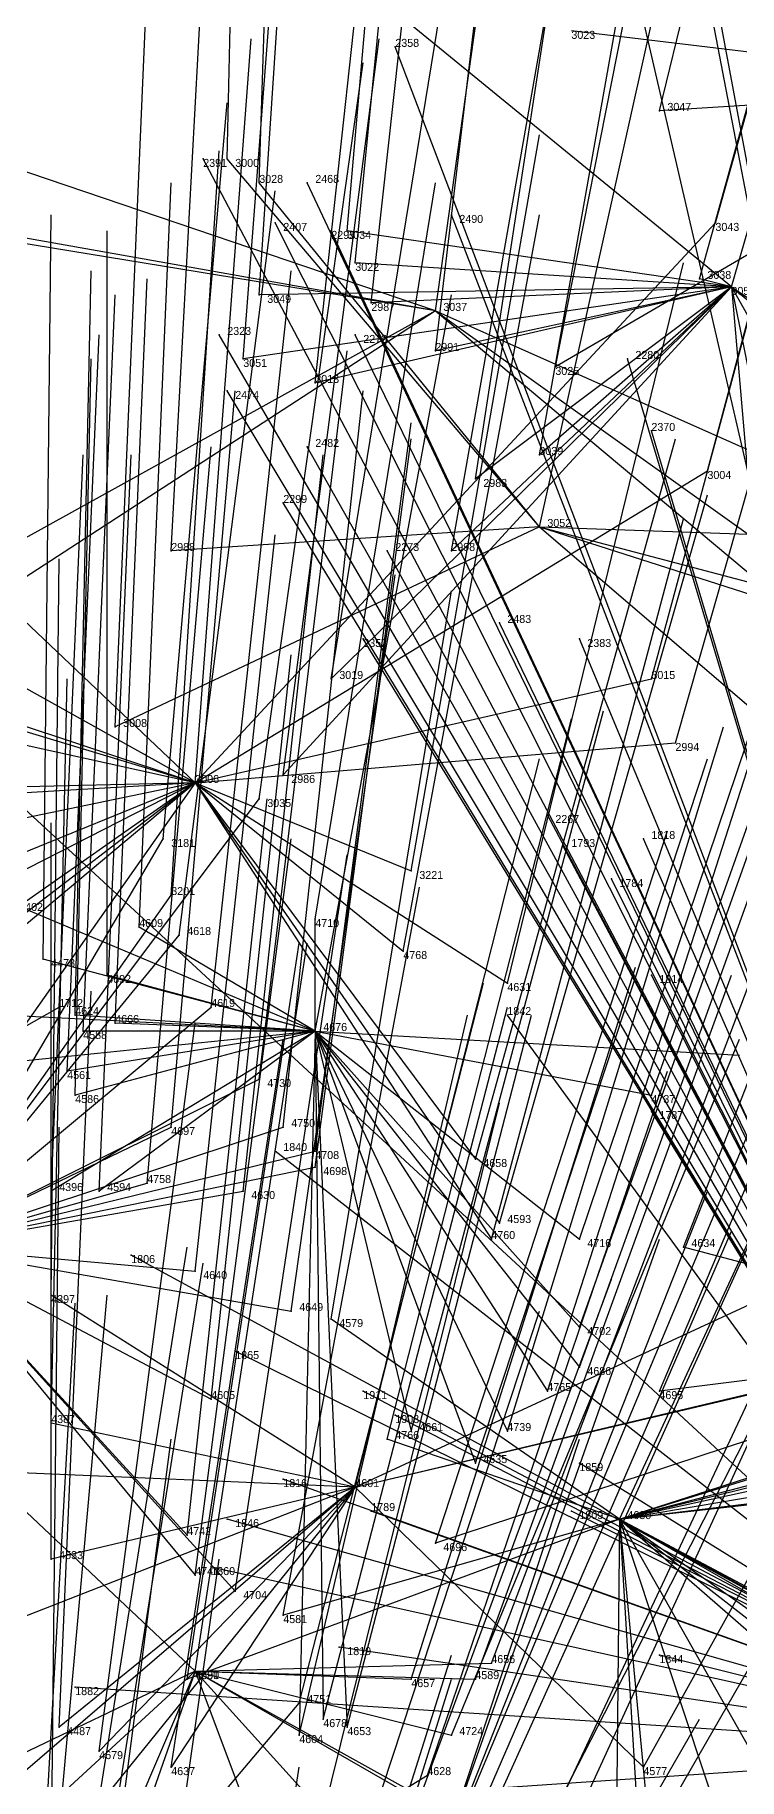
# Model space of a CAD drawing. Extents: x -0.5 to 0.59, y -0.5 to 0.58.
# Drawn here: x 0.001 to 0.089, y 0.1365 to 0.3545 of the extents above; entities that cross this region are included whole.
import ezdxf

# ---------------------------------------------------------------- set-up
doc = ezdxf.new("R2010")
doc.units = 0
for name, color, linetype in [('Facilities', 3, 'CONTINUOUS'), ('Facilities_lines', 3, 'CONTINUOUS'), ('Normals', 1, 'CONTINUOUS'), ('Source_points', 5, 'CONTINUOUS'), ('Text', 3, 'CONTINUOUS')]:
    doc.layers.add(name, color=color, linetype=linetype)

msp = doc.modelspace()

# ---------------------------------------------------------------- linework, layer by layer
at = {"layer": 'Facilities', "color": 3}
for p in [(0.088, 0.323, -0.837), (0.051, 0.32, -0.811), (0.064, 0.293, -0.75), (0.021, 0.261, -0.655), (0.036, 0.23, -0.582), (0.041, 0.173, -0.445), (0.074, 0.169, -0.462), (0.021, 0.15, -0.378)]:
    msp.add_point(p, dxfattribs=at)
at = {"layer": 'Facilities_lines', "color": 3}
for p, q in [((0.088, 0.323, -0.837), (0.033, 0.368, -0.923)), ((0.127, 0.14, -1.25), (0.075, 0.365, -1.25)), ((0.127, 0.14, -1.25), (0.085, 0.365, -1.25)), ((0.127, 0.14, -1.25), (0.085, 0.36, -1.25)), ((0.126, 0.348, -0.926), (0.068, 0.355, -0.903)), ((0.127, 0.14, -1.25), (0.046, 0.353, -1.25)), ((0.126, 0.348, -0.926), (0.066, 0.313, -0.799)), ((0.126, 0.348, -0.926), (0.079, 0.345, -0.886)), ((0.051, 0.32, -0.811), (-0.002, 0.338, -0.845)), ((0.127, 0.14, -1.25), (0.022, 0.339, -1.25)), ((0.064, 0.293, -0.75), (0.025, 0.339, -0.849)), ((0.064, 0.293, -0.75), (0.029, 0.336, -0.843)), ((0.127, 0.14, -1.25), (0.035, 0.336, -1.25)), ((0.127, 0.14, -1.25), (0.053, 0.332, -1.25)), ((0.051, 0.32, -0.811), (-0.011, 0.331, -0.828)), ((0.051, 0.32, -0.811), (-0.01, 0.33, -0.826)), ((0.021, 0.261, -0.655), (0.086, 0.331, -0.854)), ((0.127, 0.14, -1.25), (0.031, 0.331, -1.25)), ((0.127, 0.14, -1.25), (0.038, 0.33, -1.25)), ((0.088, 0.323, -0.837), (0.04, 0.33, -0.831)), ((0.088, 0.323, -0.837), (0.041, 0.326, -0.82)), ((0.088, 0.323, -0.837), (0.027, 0.314, -0.787)), ((0.088, 0.323, -0.837), (0.029, 0.322, -0.808)), ((0.088, 0.323, -0.837), (0.032, 0.262, -0.66)), ((0.088, 0.323, -0.837), (0.036, 0.311, -0.784)), ((0.088, 0.323, -0.837), (0.038, 0.274, -0.692)), ((0.088, 0.323, -0.837), (0.043, 0.321, -0.809)), ((0.088, 0.323, -0.837), (0.051, 0.315, -0.799)), ((0.088, 0.323, -0.837), (0.053, 0.29, -0.738)), ((0.088, 0.323, -0.837), (0.056, 0.299, -0.76)), ((0.088, 0.323, -0.837), (0.064, 0.302, -0.772)), ((0.088, 0.323, -0.837), (0.084, 0.324, -0.837)), ((0.088, 0.323, -0.837), (0.139, 0.289, -0.803)), ((0.088, 0.323, -0.837), (0.132, 0.287, -0.79)), ((0.088, 0.323, -0.837), (0.119, 0.268, -0.732)), ((0.088, 0.323, -0.837), (0.096, 0.23, -0.624)), ((0.088, 0.323, -0.837), (0.104, 0.244, -0.664)), ((0.051, 0.32, -0.811), (-0.009, 0.281, -0.703)), ((0.051, 0.32, -0.811), (-0.005, 0.289, -0.722)), ((0.051, 0.32, -0.811), (0.1, 0.279, -0.74)), ((0.051, 0.32, -0.811), (0.093, 0.29, -0.761)), ((0.051, 0.32, -0.811), (0.105, 0.296, -0.785)), ((0.127, 0.14, -1.25), (0.024, 0.317, -1.25)), ((0.127, 0.14, -1.25), (0.041, 0.317, -1.25)), ((0.127, 0.14, -1.25), (0.075, 0.314, -1.25)), ((0.127, 0.14, -1.25), (0.025, 0.31, -1.25)), ((0.127, 0.14, -1.25), (0.078, 0.305, -1.25)), ((0.127, 0.14, -1.25), (0.035, 0.303, -1.25)), ((0.021, 0.261, -0.655), (0.085, 0.3, -0.779)), ((0.021, 0.261, -0.655), (-0.018, 0.298, -0.748)), ((0.127, 0.14, -1.25), (0.032, 0.296, -1.25)), ((0.064, 0.293, -0.75), (0.011, 0.268, -0.671)), ((0.064, 0.293, -0.75), (0.018, 0.29, -0.728)), ((0.064, 0.293, -0.75), (0.099, 0.263, -0.702)), ((0.064, 0.293, -0.75), (0.114, 0.277, -0.749)), ((0.064, 0.293, -0.75), (0.117, 0.279, -0.757)), ((0.064, 0.293, -0.75), (0.122, 0.291, -0.789)), ((0.127, 0.14, -1.25), (0.045, 0.29, -1.25)), ((0.021, 0.261, -0.655), (-0.022, 0.285, -0.714)), ((0.127, 0.14, -1.25), (0.059, 0.281, -1.25)), ((0.127, 0.14, -1.25), (0.042, 0.279, -1.25)), ((0.127, 0.14, -1.25), (0.069, 0.279, -1.25)), ((0.021, 0.261, -0.655), (-0.022, 0.274, -0.686)), ((0.021, 0.261, -0.655), (0.078, 0.274, -0.713)), ((0.021, 0.261, -0.655), (-0.012, 0.272, -0.68)), ((0.021, 0.261, -0.655), (-0.015, 0.269, -0.673)), ((0.021, 0.261, -0.655), (0.081, 0.266, -0.694)), ((0.127, 0.14, -1.25), (-0.006, 0.263, -1.25)), ((0.021, 0.261, -0.655), (-0.028, 0.22, -0.555)), ((0.021, 0.261, -0.655), (-0.028, 0.236, -0.595)), ((0.021, 0.261, -0.655), (-0.022, 0.26, -0.653)), ((0.021, 0.261, -0.655), (-0.022, 0.228, -0.573)), ((0.021, 0.261, -0.655), (-0.022, 0.2, -0.502)), ((0.021, 0.261, -0.655), (-0.019, 0.233, -0.585)), ((0.021, 0.261, -0.655), (-0.013, 0.259, -0.648)), ((0.021, 0.261, -0.655), (-0.008, 0.255, -0.637)), ((0.021, 0.261, -0.655), (-0.006, 0.25, -0.624)), ((0.021, 0.261, -0.655), (0.048, 0.25, -0.636)), ((0.021, 0.261, -0.655), (0.059, 0.206, -0.537)), ((0.021, 0.261, -0.655), (0.06, 0.236, -0.608)), ((0.021, 0.261, -0.655), (0.056, 0.214, -0.553)), ((0.021, 0.261, -0.655), (0.058, 0.204, -0.53)), ((0.021, 0.261, -0.655), (0.047, 0.24, -0.611)), ((-0.013, 0.203, -0.507), (0.029, 0.259, -0.65)), ((0.127, 0.14, -1.25), (0.065, 0.257, -1.25)), ((-0.013, 0.203, -0.507), (0.017, 0.254, -0.636)), ((0.127, 0.14, -1.25), (0.067, 0.253, -1.25)), ((0.127, 0.14, -1.25), (0.077, 0.254, -1.25)), ((0.127, 0.14, -1.25), (0.073, 0.249, -1.25)), ((-0.013, 0.203, -0.507), (0.018, 0.247, -0.62)), ((0.036, 0.23, -0.582), (-0.002, 0.246, -0.614)), ((-0.013, 0.203, -0.507), (0.019, 0.242, -0.608)), ((0.036, 0.23, -0.582), (0.014, 0.243, -0.61)), ((0.036, 0.23, -0.582), (0.036, 0.244, -0.616)), ((0.036, 0.23, -0.582), (0.002, 0.239, -0.597)), ((0.036, 0.23, -0.582), (0.01, 0.237, -0.592)), ((0.127, 0.14, -1.25), (0.078, 0.237, -1.25)), ((-0.151, 0.145, -1.25), (0.004, 0.233, -1.25)), ((-0.013, 0.203, -0.507), (0.023, 0.233, -0.585)), ((0.036, 0.23, -0.582), (-0.003, 0.232, -0.58)), ((0.036, 0.23, -0.582), (0.006, 0.232, -0.581)), ((0.127, 0.14, -1.25), (0.06, 0.232, -1.25)), ((0.036, 0.23, -0.582), (-0.003, 0.226, -0.566)), ((0.036, 0.23, -0.582), (0.003, 0.21, -0.526)), ((0.036, 0.23, -0.582), (0.005, 0.225, -0.562)), ((0.036, 0.23, -0.582), (0.006, 0.222, -0.555)), ((0.036, 0.23, -0.582), (0.007, 0.23, -0.575)), ((0.036, 0.23, -0.582), (0.009, 0.21, -0.526)), ((0.036, 0.23, -0.582), (0.011, 0.231, -0.579)), ((0.036, 0.23, -0.582), (0.034, 0.142, -0.364)), ((0.036, 0.23, -0.582), (0.089, 0.227, -0.609)), ((0.036, 0.23, -0.582), (0.056, 0.176, -0.463)), ((0.036, 0.23, -0.582), (0.04, 0.143, -0.37)), ((0.036, 0.23, -0.582), (0.048, 0.18, -0.467)), ((0.036, 0.23, -0.582), (0.037, 0.144, -0.371)), ((0.036, 0.23, -0.582), (0.069, 0.188, -0.5)), ((0.036, 0.23, -0.582), (0.069, 0.193, -0.512)), ((0.036, 0.23, -0.582), (0.069, 0.204, -0.538)), ((0.036, 0.23, -0.582), (0.078, 0.222, -0.588)), ((0.036, 0.23, -0.582), (0.06, 0.18, -0.475)), ((0.036, 0.23, -0.582), (0.065, 0.185, -0.491)), ((-0.013, 0.203, -0.507), (0.029, 0.224, -0.564)), ((-0.013, 0.203, -0.507), (0.018, 0.218, -0.546)), ((-0.013, 0.203, -0.507), (0.032, 0.218, -0.551)), ((0.127, 0.14, -1.25), (0.078, 0.22, -1.25)), ((-0.013, 0.203, -0.507), (0.036, 0.215, -0.544)), ((0.127, 0.14, -1.25), (0.031, 0.215, -1.25)), ((-0.013, 0.203, -0.507), (0.036, 0.213, -0.539)), ((-0.013, 0.203, -0.507), (0.015, 0.211, -0.53)), ((-0.013, 0.203, -0.507), (0.027, 0.21, -0.529)), ((0.041, 0.173, -0.445), (0.11, 0.205, -0.581)), ((-0.013, 0.203, -0.507), (0.023, 0.184, -0.464)), ((-0.013, 0.203, -0.507), (0.021, 0.2, -0.502)), ((-0.013, 0.203, -0.507), (0.033, 0.195, -0.495)), ((-0.013, 0.203, -0.507), (0.026, 0.16, -0.405)), ((-0.013, 0.203, -0.507), (0.021, 0.162, -0.409)), ((-0.013, 0.203, -0.507), (0.02, 0.167, -0.421)), ((0.127, 0.191, -0.573), (0.082, 0.203, -0.549)), ((0.127, 0.14, -1.25), (0.013, 0.202, -1.25)), ((0.041, 0.173, -0.445), (0.003, 0.197, -0.492)), ((0.074, 0.169, -0.462), (0.038, 0.194, -0.493)), ((0.127, 0.14, -1.25), (0.026, 0.19, -1.25)), ((0.127, 0.191, -0.573), (0.051, 0.166, -0.434)), ((0.074, 0.169, -0.462), (0.145, 0.191, -0.599)), ((0.127, 0.191, -0.573), (0.079, 0.185, -0.501)), ((0.041, 0.173, -0.445), (0.1, 0.187, -0.53)), ((0.074, 0.169, -0.462), (0.13, 0.187, -0.569)), ((0.074, 0.169, -0.462), (0.139, 0.186, -0.58)), ((0.041, 0.173, -0.445), (0.092, 0.185, -0.516)), ((0.127, 0.14, -1.25), (0.042, 0.185, -1.25)), ((0.074, 0.169, -0.462), (0.135, 0.184, -0.571)), ((0.021, 0.15, -0.378), (-0.013, 0.182, -0.455)), ((0.041, 0.173, -0.445), (0.003, 0.181, -0.454)), ((0.127, 0.14, -1.25), (0.046, 0.182, -1.25)), ((0.074, 0.169, -0.462), (0.145, 0.181, -0.582)), ((0.074, 0.169, -0.462), (0.129, 0.181, -0.555)), ((0.074, 0.169, -0.462), (0.045, 0.179, -0.462)), ((0.074, 0.169, -0.462), (0.141, 0.177, -0.566)), ((0.041, 0.173, -0.445), (-0.006, 0.175, -0.437)), ((0.127, 0.14, -1.25), (0.069, 0.176, -1.25)), ((0.074, 0.169, -0.462), (0.137, 0.176, -0.557)), ((0.041, 0.173, -0.445), (-0.005, 0.155, -0.387)), ((0.041, 0.173, -0.445), (-0.002, 0.136, -0.341)), ((0.041, 0.173, -0.445), (0.003, 0.126, -0.315)), ((0.041, 0.173, -0.445), (0.003, 0.164, -0.411)), ((0.041, 0.173, -0.445), (0.004, 0.143, -0.357)), ((0.041, 0.173, -0.445), (0.009, 0.14, -0.35)), ((0.041, 0.173, -0.445), (0.018, 0.138, -0.347)), ((0.127, 0.14, -1.25), (0.032, 0.174, -1.25)), ((0.041, 0.173, -0.445), (0.077, 0.138, -0.394)), ((0.074, 0.169, -0.462), (0.02, 0.149, -0.376)), ((0.127, 0.14, -1.25), (0.025, 0.169, -1.25)), ((0.074, 0.169, -0.462), (0.032, 0.157, -0.4)), ((0.127, 0.14, -1.25), (0.043, 0.17, -1.25)), ((0.127, 0.14, -1.25), (0.068, 0.17, -1.25)), ((0.074, 0.169, -0.462), (0.073, 0.067, -0.248)), ((0.074, 0.169, -0.462), (0.121, 0.142, -0.466)), ((0.074, 0.169, -0.462), (0.121, 0.144, -0.469)), ((0.074, 0.169, -0.462), (0.097, 0.1, -0.348)), ((0.074, 0.169, -0.462), (0.113, 0.135, -0.441)), ((0.074, 0.169, -0.462), (0.11, 0.141, -0.449)), ((0.074, 0.169, -0.462), (0.118, 0.145, -0.467)), ((0.074, 0.169, -0.462), (0.114, 0.141, -0.453)), ((0.074, 0.169, -0.462), (0.104, 0.116, -0.389)), ((0.074, 0.169, -0.462), (0.082, 0.085, -0.294)), ((0.074, 0.169, -0.462), (0.079, 0.087, -0.294)), ((0.127, 0.14, -1.25), (0.023, 0.163, -1.25)), ((0.127, 0.14, -1.25), (0.039, 0.153, -1.25)), ((0.021, 0.15, -0.378), (0.058, 0.151, -0.404)), ((0.127, 0.14, -1.25), (0.079, 0.152, -1.25)), ((0.021, 0.15, -0.378), (-0.025, 0.128, -0.325)), ((0.021, 0.15, -0.378), (-0.016, 0.116, -0.292)), ((0.021, 0.15, -0.378), (0.006, 0.115, -0.288)), ((0.021, 0.15, -0.378), (0.008, 0.113, -0.283)), ((0.021, 0.15, -0.378), (0.048, 0.149, -0.391)), ((0.021, 0.15, -0.378), (0.056, 0.149, -0.398)), ((0.021, 0.15, -0.378), (0.054, 0.131, -0.356)), ((0.021, 0.15, -0.378), (0.049, 0.119, -0.321)), ((0.021, 0.15, -0.378), (0.053, 0.142, -0.38)), ((0.021, 0.15, -0.378), (0.057, 0.13, -0.354)), ((0.021, 0.15, -0.378), (0.036, 0.11, -0.289)), ((0.127, 0.14, -1.25), (0.006, 0.148, -1.25)), ((0.001, 0.107, -0.268), (0.034, 0.146, -0.376)), ((0.127, 0.14, -1.25), (0.024, 0.133, -1.25)), ((0.001, 0.107, -0.268), (0.05, 0.137, -0.365))]:
    msp.add_line(p, q, dxfattribs=at)
at = {"layer": 'Normals', "color": 1}
for p, q in [((0.079, 0.345, -0.886), (0.101, 0.435, -0.848)), ((0.025, 0.339, -0.849), (0.027, 0.431, -0.812)), ((0.029, 0.336, -0.843), (0.032, 0.428, -0.805)), ((0.04, 0.33, -0.831), (0.048, 0.422, -0.792)), ((0.086, 0.331, -0.854), (0.111, 0.42, -0.817)), ((0.041, 0.326, -0.82), (0.05, 0.417, -0.782)), ((0.029, 0.322, -0.808), (0.035, 0.414, -0.77)), ((0.084, 0.324, -0.837), (0.109, 0.414, -0.801)), ((0.088, 0.323, -0.837), (0.114, 0.413, -0.801)), ((0.043, 0.321, -0.809), (0.053, 0.412, -0.77)), ((0.051, 0.32, -0.811), (0.064, 0.412, -0.773)), ((0.027, 0.314, -0.787), (0.034, 0.406, -0.749)), ((0.051, 0.315, -0.799), (0.062, 0.407, -0.76)), ((0.066, 0.313, -0.799), (0.084, 0.404, -0.762)), ((0.036, 0.311, -0.784), (0.046, 0.403, -0.746)), ((0.064, 0.302, -0.772), (0.08, 0.392, -0.732)), ((0.056, 0.299, -0.76), (0.07, 0.39, -0.722)), ((0.085, 0.3, -0.779), (0.109, 0.39, -0.743)), ((0.018, 0.29, -0.728), (0.023, 0.383, -0.691)), ((0.064, 0.293, -0.75), (0.084, 0.383, -0.712)), ((0.053, 0.29, -0.738), (0.069, 0.381, -0.7)), ((0.038, 0.274, -0.692), (0.053, 0.366, -0.655)), ((0.078, 0.274, -0.713), (0.102, 0.363, -0.674)), ((0.011, 0.268, -0.671), (0.015, 0.361, -0.635)), ((0.021, 0.261, -0.655), (0.028, 0.354, -0.619)), ((0.032, 0.262, -0.66), (0.044, 0.354, -0.623)), ((0.081, 0.266, -0.694), (0.106, 0.354, -0.656)), ((0.029, 0.259, -0.65), (0.042, 0.351, -0.614)), ((0.046, 0.353, -1.25), (0.046, 0.353, -1.15)), ((0.017, 0.254, -0.636), (0.025, 0.346, -0.599)), ((0.048, 0.25, -0.636), (0.064, 0.342, -0.6)), ((0.018, 0.247, -0.62), (0.024, 0.34, -0.583)), ((0.022, 0.339, -1.25), (0.022, 0.339, -1.15)), ((0.014, 0.243, -0.61), (0.018, 0.336, -0.573)), ((0.035, 0.336, -1.25), (0.035, 0.336, -1.15)), ((0.036, 0.244, -0.616), (0.051, 0.336, -0.58)), ((0.019, 0.242, -0.608), (0.031, 0.335, -0.572)), ((0.002, 0.239, -0.597), (0.003, 0.332, -0.56)), ((0.047, 0.24, -0.611), (0.064, 0.332, -0.576)), ((0.053, 0.332, -1.25), (0.053, 0.332, -1.15)), ((0.01, 0.237, -0.592), (0.01, 0.33, -0.555)), ((0.031, 0.331, -1.25), (0.031, 0.331, -1.15)), ((0.038, 0.33, -1.25), (0.038, 0.33, -1.15)), ((0.006, 0.232, -0.581), (0.008, 0.325, -0.543)), ((0.023, 0.233, -0.585), (0.033, 0.325, -0.548)), ((0.06, 0.236, -0.608), (0.082, 0.326, -0.572)), ((0.011, 0.231, -0.579), (0.015, 0.324, -0.541)), ((0.007, 0.23, -0.575), (0.011, 0.322, -0.537)), ((0.036, 0.23, -0.582), (0.053, 0.322, -0.546)), ((0.005, 0.225, -0.562), (0.009, 0.317, -0.524)), ((0.024, 0.317, -1.25), (0.024, 0.317, -1.15)), ((0.041, 0.317, -1.25), (0.041, 0.317, -1.15)), ((0.006, 0.222, -0.555), (0.008, 0.314, -0.517)), ((0.029, 0.224, -0.564), (0.04, 0.315, -0.526)), ((0.075, 0.314, -1.25), (0.075, 0.314, -1.15)), ((0.018, 0.218, -0.546), (0.026, 0.31, -0.508)), ((0.025, 0.31, -1.25), (0.025, 0.31, -1.15)), ((0.032, 0.218, -0.551), (0.042, 0.31, -0.512)), ((0.078, 0.222, -0.588), (0.109, 0.309, -0.55)), ((0.036, 0.215, -0.544), (0.048, 0.306, -0.505)), ((0.036, 0.213, -0.539), (0.048, 0.304, -0.5)), ((0.056, 0.214, -0.553), (0.081, 0.304, -0.517)), ((0.078, 0.305, -1.25), (0.078, 0.305, -1.15)), ((0.003, 0.21, -0.526), (0.007, 0.302, -0.487)), ((0.009, 0.21, -0.526), (0.013, 0.302, -0.486)), ((0.015, 0.211, -0.53), (0.023, 0.303, -0.491)), ((0.027, 0.21, -0.529), (0.037, 0.302, -0.49)), ((0.035, 0.303, -1.25), (0.035, 0.303, -1.15)), ((0.059, 0.206, -0.537), (0.085, 0.297, -0.502)), ((0.032, 0.296, -1.25), (0.032, 0.296, -1.15)), ((0.058, 0.204, -0.53), (0.082, 0.294, -0.494)), ((0.069, 0.204, -0.538), (0.099, 0.293, -0.503)), ((0.021, 0.2, -0.502), (0.031, 0.292, -0.465)), ((0.045, 0.29, -1.25), (0.045, 0.29, -1.15)), ((0.082, 0.203, -0.549), (0.116, 0.29, -0.512)), ((0.003, 0.197, -0.492), (0.004, 0.289, -0.454)), ((0.033, 0.195, -0.495), (0.046, 0.287, -0.457)), ((0.038, 0.194, -0.493), (0.053, 0.285, -0.455)), ((0.059, 0.281, -1.25), (0.059, 0.281, -1.15)), ((0.069, 0.193, -0.512), (0.1, 0.28, -0.475)), ((0.023, 0.184, -0.464), (0.033, 0.277, -0.427)), ((0.042, 0.279, -1.25), (0.042, 0.279, -1.15)), ((0.069, 0.279, -1.25), (0.069, 0.279, -1.15)), ((0.003, 0.181, -0.454), (0.005, 0.274, -0.416)), ((0.069, 0.188, -0.5), (0.1, 0.274, -0.46)), ((0.065, 0.185, -0.491), (0.093, 0.272, -0.45)), ((0.045, 0.179, -0.462), (0.068, 0.269, -0.425)), ((0.048, 0.18, -0.467), (0.072, 0.27, -0.429)), ((0.079, 0.185, -0.501), (0.115, 0.27, -0.464)), ((0.06, 0.18, -0.475), (0.087, 0.268, -0.436)), ((0.041, 0.173, -0.445), (0.064, 0.264, -0.41)), ((0.056, 0.176, -0.463), (0.085, 0.264, -0.424)), ((0.02, 0.167, -0.421), (0.03, 0.259, -0.383)), ((0.003, 0.164, -0.411), (0.003, 0.256, -0.372)), ((0.065, 0.257, -1.25), (0.065, 0.257, -1.15)), ((0.021, 0.162, -0.409), (0.033, 0.254, -0.372)), ((0.051, 0.166, -0.434), (0.08, 0.255, -0.399)), ((0.067, 0.253, -1.25), (0.067, 0.253, -1.15)), ((0.074, 0.169, -0.462), (0.113, 0.253, -0.424)), ((0.077, 0.254, -1.25), (0.077, 0.254, -1.15)), ((0.026, 0.16, -0.405), (0.04, 0.252, -0.368)), ((0.073, 0.249, -1.25), (0.073, 0.249, -1.15)), ((0.032, 0.157, -0.4), (0.049, 0.248, -0.362)), ((0.02, 0.149, -0.376), (0.034, 0.241, -0.338)), ((0.021, 0.15, -0.378), (0.035, 0.241, -0.34)), ((0.048, 0.149, -0.391), (0.076, 0.238, -0.354)), ((0.058, 0.151, -0.404), (0.091, 0.238, -0.368)), ((0.034, 0.146, -0.376), (0.057, 0.236, -0.339)), ((0.056, 0.149, -0.398), (0.088, 0.237, -0.363)), ((0.078, 0.237, -1.25), (0.078, 0.237, -1.15)), ((0.004, 0.143, -0.357), (0.008, 0.235, -0.319)), ((0.004, 0.233, -1.25), (0.004, 0.233, -1.15)), ((0.034, 0.142, -0.364), (0.055, 0.232, -0.326)), ((0.037, 0.144, -0.371), (0.06, 0.233, -0.333)), ((0.04, 0.143, -0.37), (0.063, 0.232, -0.332)), ((0.06, 0.232, -1.25), (0.06, 0.232, -1.15)), ((0.009, 0.14, -0.35), (0.021, 0.231, -0.311)), ((0.018, 0.138, -0.347), (0.032, 0.229, -0.308)), ((0.053, 0.142, -0.38), (0.089, 0.229, -0.344)), ((0.05, 0.137, -0.365), (0.08, 0.225, -0.328)), ((0.037, 0.132, -0.343), (0.059, 0.221, -0.302)), ((0.003, 0.126, -0.315), (0.004, 0.218, -0.275)), ((0.077, 0.138, -0.394), (0.122, 0.219, -0.358)), ((0.078, 0.22, -1.25), (0.078, 0.22, -1.15)), ((0.054, 0.131, -0.356), (0.09, 0.217, -0.318)), ((0.031, 0.215, -1.25), (0.031, 0.215, -1.15)), ((0.057, 0.13, -0.354), (0.095, 0.214, -0.316)), ((0.051, 0.124, -0.337), (0.085, 0.21, -0.296)), ((0.052, 0.122, -0.331), (0.088, 0.205, -0.289)), ((0.006, 0.115, -0.288), (0.02, 0.203, -0.242)), ((0.049, 0.119, -0.321), (0.079, 0.204, -0.279)), ((0.06, 0.121, -0.339), (0.102, 0.203, -0.298)), ((0.008, 0.113, -0.283), (0.022, 0.201, -0.238)), ((0.013, 0.202, -1.25), (0.013, 0.202, -1.15)), ((0.042, 0.115, -0.305), (0.073, 0.199, -0.262)), ((0.002, 0.108, -0.27), (0.01, 0.197, -0.225)), ((0.071, 0.117, -0.342), (0.117, 0.197, -0.304)), ((0.001, 0.107, -0.268), (0.006, 0.196, -0.222)), ((0.036, 0.11, -0.289), (0.064, 0.195, -0.245)), ((0.055, 0.109, -0.306), (0.094, 0.192, -0.264)), ((0.026, 0.19, -1.25), (0.026, 0.19, -1.15)), ((0.056, 0.104, -0.296), (0.094, 0.187, -0.255)), ((0.042, 0.185, -1.25), (0.042, 0.185, -1.15)), ((0.046, 0.182, -1.25), (0.046, 0.182, -1.15)), ((0.006, 0.088, -0.222), (0.018, 0.179, -0.181)), ((0.04, 0.091, -0.249), (0.069, 0.179, -0.211)), ((0.069, 0.176, -1.25), (0.069, 0.176, -1.15)), ((0.032, 0.174, -1.25), (0.032, 0.174, -1.15)), ((0.025, 0.169, -1.25), (0.025, 0.169, -1.15)), ((0.043, 0.17, -1.25), (0.043, 0.17, -1.15)), ((0.068, 0.17, -1.25), (0.068, 0.17, -1.15)), ((0.011, 0.073, -0.184), (0.024, 0.164, -0.145)), ((0.023, 0.163, -1.25), (0.023, 0.163, -1.15)), ((0.039, 0.153, -1.25), (0.039, 0.153, -1.15)), ((0.026, 0.066, -0.177), (0.053, 0.152, -0.133)), ((0.079, 0.152, -1.25), (0.079, 0.152, -1.15)), ((0.026, 0.062, -0.168), (0.053, 0.149, -0.126)), ((0.006, 0.148, -1.25), (0.006, 0.148, -1.15)), ((0.039, 0.066, -0.19), (0.084, 0.144, -0.148)), ((0.02, 0.049, -0.132), (0.034, 0.138, -0.089))]:
    msp.add_line(p, q, dxfattribs=at)
at = {"layer": 'Source_points', "color": 5}
for p in [(0.046, 0.353, -1.25), (0.079, 0.345, -0.886), (0.022, 0.339, -1.25), (0.025, 0.339, -0.849), (0.029, 0.336, -0.843), (0.035, 0.336, -1.25), (0.053, 0.332, -1.25), (0.031, 0.331, -1.25), (0.038, 0.33, -1.25), (0.04, 0.33, -0.831), (0.086, 0.331, -0.854), (0.041, 0.326, -0.82), (0.084, 0.324, -0.837), (0.029, 0.322, -0.808), (0.043, 0.321, -0.809), (0.024, 0.317, -1.25), (0.041, 0.317, -1.25), (0.027, 0.314, -0.787), (0.051, 0.315, -0.799), (0.075, 0.314, -1.25), (0.066, 0.313, -0.799), (0.025, 0.31, -1.25), (0.036, 0.311, -0.784), (0.078, 0.305, -1.25), (0.035, 0.303, -1.25), (0.064, 0.302, -0.772), (0.056, 0.299, -0.76), (0.085, 0.3, -0.779), (0.032, 0.296, -1.25), (0.018, 0.29, -0.728), (0.045, 0.29, -1.25), (0.053, 0.29, -0.738), (0.059, 0.281, -1.25), (0.042, 0.279, -1.25), (0.069, 0.279, -1.25), (0.038, 0.274, -0.692), (0.078, 0.274, -0.713), (0.011, 0.268, -0.671), (0.081, 0.266, -0.694), (0.032, 0.262, -0.66), (0.029, 0.259, -0.65), (0.065, 0.257, -1.25), (0.017, 0.254, -0.636), (0.067, 0.253, -1.25), (0.077, 0.254, -1.25), (0.048, 0.25, -0.636), (0.073, 0.249, -1.25), (0.018, 0.247, -0.62), (0.014, 0.243, -0.61), (0.019, 0.242, -0.608), (0.036, 0.244, -0.616), (0.047, 0.24, -0.611), (0.002, 0.239, -0.597), (0.01, 0.237, -0.592), (0.06, 0.236, -0.608), (0.078, 0.237, -1.25), (0.004, 0.233, -1.25), (0.006, 0.232, -0.581), (0.023, 0.233, -0.585), (0.06, 0.232, -1.25), (0.007, 0.23, -0.575), (0.011, 0.231, -0.579), (0.005, 0.225, -0.562), (0.029, 0.224, -0.564), (0.006, 0.222, -0.555), (0.078, 0.222, -0.588), (0.018, 0.218, -0.546), (0.032, 0.218, -0.551), (0.078, 0.22, -1.25), (0.031, 0.215, -1.25), (0.036, 0.215, -0.544), (0.056, 0.214, -0.553), (0.036, 0.213, -0.539), (0.003, 0.21, -0.526), (0.009, 0.21, -0.526), (0.015, 0.211, -0.53), (0.027, 0.21, -0.529), (0.059, 0.206, -0.537), (0.058, 0.204, -0.53), (0.069, 0.204, -0.538), (0.082, 0.203, -0.549), (0.013, 0.202, -1.25), (0.021, 0.2, -0.502), (0.003, 0.197, -0.492), (0.033, 0.195, -0.495), (0.038, 0.194, -0.493), (0.069, 0.193, -0.512), (0.026, 0.19, -1.25), (0.069, 0.188, -0.5), (0.023, 0.184, -0.464), (0.042, 0.185, -1.25), (0.065, 0.185, -0.491), (0.079, 0.185, -0.501), (0.003, 0.181, -0.454), (0.046, 0.182, -1.25), (0.045, 0.179, -0.462), (0.048, 0.18, -0.467), (0.06, 0.18, -0.475), (0.056, 0.176, -0.463), (0.069, 0.176, -1.25), (0.032, 0.174, -1.25), (0.025, 0.169, -1.25), (0.043, 0.17, -1.25), (0.068, 0.17, -1.25), (0.02, 0.167, -0.421), (0.051, 0.166, -0.434), (0.003, 0.164, -0.411), (0.021, 0.162, -0.409), (0.023, 0.163, -1.25), (0.026, 0.16, -0.405), (0.032, 0.157, -0.4), (0.039, 0.153, -1.25), (0.058, 0.151, -0.404), (0.079, 0.152, -1.25), (0.02, 0.149, -0.376), (0.048, 0.149, -0.391), (0.056, 0.149, -0.398), (0.006, 0.148, -1.25), (0.034, 0.146, -0.376), (0.037, 0.144, -0.371), (0.004, 0.143, -0.357), (0.034, 0.142, -0.364), (0.04, 0.143, -0.37), (0.053, 0.142, -0.38), (0.009, 0.14, -0.35), (0.018, 0.138, -0.347), (0.077, 0.138, -0.394), (0.05, 0.137, -0.365)]:
    msp.add_point(p, dxfattribs=at)

# ---------------------------------------------------------------- texts
at = {"layer": 'Text', "color": 3}
for s, p in [('2358', (0.046, 0.353, -1.25)), ('3023', (0.068, 0.354, -0.903)), ('3047', (0.08, 0.345, -0.886)), ('2391', (0.022, 0.338, -1.25)), ('3000', (0.026, 0.338, -0.849)), ('3028', (0.029, 0.336, -0.843)), ('2468', (0.036, 0.336, -1.25)), ('2490', (0.054, 0.331, -1.25)), ('2407', (0.032, 0.33, -1.25)), ('2295', (0.038, 0.329, -1.25)), ('3034', (0.04, 0.329, -0.831)), ('3043', (0.086, 0.33, -0.854)), ('3022', (0.041, 0.325, -0.82)), ('3038', (0.085, 0.324, -0.837)), ('3053', (0.088, 0.322, -0.837)), ('3049', (0.03, 0.321, -0.808)), ('2987', (0.043, 0.32, -0.809)), ('3037', (0.052, 0.32, -0.811)), ('2323', (0.025, 0.317, -1.25)), ('2272', (0.042, 0.316, -1.25)), ('3051', (0.027, 0.313, -0.787)), ('2991', (0.051, 0.315, -0.799)), ('2280', (0.076, 0.314, -1.25)), ('3013', (0.036, 0.311, -0.784)), ('3025', (0.066, 0.312, -0.799)), ('2474', (0.026, 0.309, -1.25)), ('2370', (0.078, 0.305, -1.25)), ('2482', (0.036, 0.303, -1.25)), ('3039', (0.064, 0.302, -0.772)), ('2983', (0.057, 0.298, -0.76)), ('3004', (0.085, 0.299, -0.779)), ('2299', (0.032, 0.296, -1.25)), ('3052', (0.065, 0.293, -0.75)), ('2988', (0.018, 0.29, -0.728)), ('2273', (0.046, 0.29, -1.25)), ('2998', (0.053, 0.29, -0.738)), ('2483', (0.06, 0.281, -1.25)), ('2352', (0.042, 0.278, -1.25)), ('2383', (0.07, 0.278, -1.25)), ('3019', (0.039, 0.274, -0.692)), ('3015', (0.078, 0.274, -0.713)), ('3008', (0.012, 0.268, -0.671)), ('2994', (0.081, 0.265, -0.694)), ('3006', (0.021, 0.261, -0.655)), ('2986', (0.033, 0.261, -0.66)), ('3035', (0.03, 0.258, -0.65)), ('2267', (0.066, 0.256, -1.25)), ('3181', (0.018, 0.253, -0.636)), ('1793', (0.068, 0.253, -1.25)), ('1818', (0.078, 0.254, -1.25)), ('3221', (0.049, 0.249, -0.636)), ('1784', (0.074, 0.248, -1.25)), ('3201', (0.018, 0.247, -0.62)), ('4402', (-0.001, 0.245, -0.614)), ('4609', (0.014, 0.243, -0.61)), ('4618', (0.02, 0.242, -0.608)), ('4710', (0.036, 0.243, -0.616)), ('4768', (0.047, 0.239, -0.611)), ('4478', (0.003, 0.238, -0.597)), ('4692', (0.01, 0.236, -0.592)), ('4631', (0.06, 0.235, -0.608)), ('1814', (0.079, 0.236, -1.25)), ('1712', (0.004, 0.233, -1.25)), ('4619', (0.023, 0.233, -0.585)), ('4624', (0.006, 0.232, -0.581)), ('4666', (0.011, 0.231, -0.579)), ('1842', (0.06, 0.232, -1.25)), ('4588', (0.007, 0.229, -0.575)), ('4676', (0.037, 0.23, -0.582)), ('4561', (0.005, 0.224, -0.562)), ('4730', (0.03, 0.223, -0.564)), ('4586', (0.006, 0.221, -0.555)), ('4737', (0.078, 0.221, -0.588)), ('4697', (0.018, 0.217, -0.546)), ('4750', (0.033, 0.218, -0.551)), ('1787', (0.079, 0.219, -1.25)), ('1840', (0.032, 0.215, -1.25)), ('4708', (0.036, 0.214, -0.544)), ('4658', (0.057, 0.213, -0.553)), ('4758', (0.015, 0.211, -0.53)), ('4698', (0.037, 0.212, -0.539)), ('4396', (0.004, 0.21, -0.526)), ('4594', (0.01, 0.21, -0.526)), ('4630', (0.028, 0.209, -0.529)), ('4760', (0.058, 0.204, -0.53)), ('4593', (0.06, 0.206, -0.537)), ('4716', (0.07, 0.203, -0.538)), ('4634', (0.083, 0.203, -0.549)), ('1806', (0.013, 0.201, -1.25)), ('4640', (0.022, 0.199, -0.502)), ('4397', (0.003, 0.196, -0.492)), ('4649', (0.034, 0.195, -0.495)), ('4579', (0.039, 0.193, -0.493)), ('4702', (0.07, 0.192, -0.512)), ('1865', (0.026, 0.189, -1.25)), ('4686', (0.07, 0.187, -0.5)), ('4765', (0.065, 0.185, -0.491)), ('4605', (0.023, 0.184, -0.464)), ('1911', (0.042, 0.184, -1.25)), ('4695', (0.079, 0.184, -0.501)), ('4387', (0.003, 0.181, -0.454)), ('1908', (0.046, 0.181, -1.25)), ('4661', (0.049, 0.18, -0.467)), ('4739', (0.06, 0.18, -0.475)), ('4766', (0.046, 0.179, -0.462)), ('4635', (0.057, 0.176, -0.463)), ('1859', (0.069, 0.175, -1.25)), ('1816', (0.032, 0.173, -1.25)), ('4601', (0.041, 0.173, -0.445)), ('1789', (0.043, 0.17, -1.25)), ('4742', (0.02, 0.167, -0.421)), ('1846', (0.026, 0.168, -1.25)), ('1809', (0.069, 0.169, -1.25)), ('4680', (0.075, 0.169, -0.462)), ('4696', (0.052, 0.165, -0.434)), ('4533', (0.004, 0.164, -0.411)), ('4741', (0.021, 0.162, -0.409)), ('1860', (0.023, 0.162, -1.25)), ('4704', (0.027, 0.159, -0.405)), ('4581', (0.032, 0.156, -0.4)), ('1819', (0.04, 0.152, -1.25)), ('4656', (0.058, 0.151, -0.404)), ('1844', (0.079, 0.151, -1.25)), ('4690', (0.021, 0.149, -0.376)), ('4681', (0.021, 0.149, -0.378)), ('4657', (0.048, 0.148, -0.391)), ('4589', (0.056, 0.149, -0.398)), ('1882', (0.006, 0.147, -1.25)), ('4751', (0.035, 0.146, -0.376)), ('4678', (0.037, 0.143, -0.371)), ('4487', (0.005, 0.142, -0.357)), ('4604', (0.034, 0.141, -0.364)), ('4653', (0.04, 0.142, -0.37)), ('4724', (0.054, 0.142, -0.38)), ('4679', (0.009, 0.139, -0.35)), ('4637', (0.018, 0.137, -0.347)), ('4628', (0.05, 0.137, -0.365)), ('4577', (0.077, 0.137, -0.394))]:
    msp.add_text(s, height=0.001, dxfattribs=at).set_placement(p)

doc.saveas('drawing.dxf')
